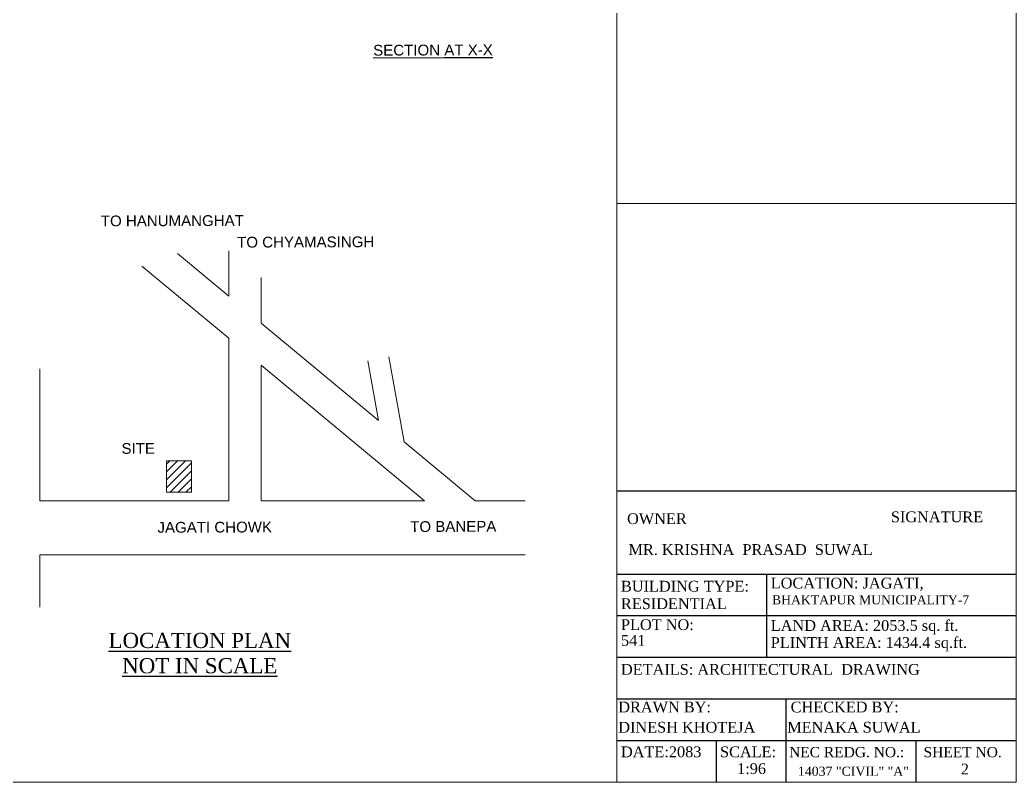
# Model space of a CAD drawing. Header units: inches. Extents: x 151827 to 158445, y -28405 to -26250.
# Drawn here: x 157336 to 158445, y -28405 to -27557 of the extents above; entities that cross this region are included whole.
import ezdxf

# ---------------------------------------------------------------- set-up
doc = ezdxf.new("R2010")
doc.units = ezdxf.units.IN
doc.header["$LTSCALE"] = 5
doc.header["$MEASUREMENT"] = 0
for name, color, linetype, lineweight in [('1', 7, 'Continuous', 25), ('A-WALL', 7, 'Continuous', 9), ('ele1', 21, 'Continuous', 20)]:
    doc.layers.add(name, color=color, linetype=linetype, lineweight=lineweight)
for name, color, linetype in [('column', 4, 'Continuous'), ('TEXT', 6, 'Continuous'), ('WALL', 7, 'Continuous')]:
    doc.layers.add(name, color=color, linetype=linetype)
doc.styles.add('DIMTEXT', font='arial.ttf', dxfattribs={"height": 8})
doc.styles.add('ordinary', font='times.ttf')

msp = doc.modelspace()

# ---------------------------------------------------------------- hatches: boundary and pattern name
at = {"layer": 'WALL', "linetype": 'ByBlock', "ltscale": 5, "true_color": 0xf8991e}
h = msp.add_hatch(dxfattribs=at)
h.set_pattern_fill('ANSI31', color=30, scale=50)
h.set_pattern_definition([(45, (144867.4533, -24057.0716), (-4.4194174, 4.4194174), [])])
h.paths.add_polyline_path([(157499.1, -28082.7), (157526.9, -28082.7), (157526.9, -28047.8), (157499.1, -28047.8)])

# ---------------------------------------------------------------- linework, layer by layer
at = {"layer": '1'}
for p, q in [((158000.3, -28081.1, -72.7), (158444.9, -28081.1, -72.7)), ((158000.3, -28173.8, -72.7), (158444.9, -28173.8, -72.7)), ((158167.1, -28173.8, -72.7), (158167.1, -28266.4, -72.7)), ((158000.3, -28220.1, -72.7), (158444.9, -28220.1, -72.7)), ((158000.3, -28266.4, -72.7), (158444.9, -28266.4, -72.7)), ((158000.3, -28312.7, -72.7), (158444.9, -28312.7, -72.7)), ((158188.4, -28312.7, -72.7), (158188.4, -28405.4, -72.7)), ((158000.3, -28359, -72.7), (158444.9, -28359, -72.7)), ((158111.4, -28405.4, -72.7), (158111.4, -28359, -72.7)), ((158333.7, -28405.4, -72.7), (158333.7, -28359, -72.7))]:
    msp.add_line(p, q, dxfattribs=at)
at = {"layer": 'A-WALL', "ltscale": 5}
for p, q in [((157568.3, -27864.4, -72.7), (157568.3, -27813.9, -72.7)), ((157568.3, -27864.4, -72.7), (157511.2, -27816.9, -72.7)), ((157568.3, -27911.2, -72.7), (157471.7, -27830.9, -72.7)), ((157604.3, -27894.3, -72.7), (157604.3, -27843.8, -72.7)), ((157734.9, -28003, -72.7), (157604.3, -27894.3, -72.7)), ((157568.3, -28092.4, -72.7), (157568.3, -27911.2, -72.7)), ((157734.9, -28003, -72.7), (157723, -27936.3, -72.7)), ((157763.5, -28026.7, -72.7), (157746.7, -27932.1, -72.7)), ((157358, -28092.4, -72.7), (157358, -27945.4, -72.7)), ((157604.3, -28092.4, -72.7), (157604.3, -27941.1, -72.7)), ((157786.2, -28092.4, -72.7), (157604.3, -27941.1, -72.7)), ((157842.5, -28092.4, -72.7), (157763.5, -28026.7, -72.7)), ((157358, -28092.4, -72.7), (157568.3, -28092.4, -72.7)), ((157604.3, -28092.4, -72.7), (157786.2, -28092.4, -72.7)), ((157842.5, -28092.4, -72.7), (157898.3, -28092.4, -72.7)), ((157358, -28152.4, -72.7), (157898.3, -28152.4, -72.7)), ((157358, -28210.7, -72.7), (157358, -28152.4, -72.7))]:
    msp.add_line(p, q, dxfattribs=at)
at = {"layer": 'A-WALL', "ltscale": 5, "elevation": -72.7}
msp.add_lwpolyline([(157499.1, -28047.8), (157526.9, -28047.8), (157526.9, -28082.7), (157499.1, -28082.7)], close=True, dxfattribs=at)
at = {"layer": 'ele1'}
for p, q in [((158000.3, -28405.4, -72.7), (158000.3, -26250, -72.7)), ((158444.9, -27761.4, -72.7), (158000.3, -27761.4, -72.7))]:
    msp.add_line(p, q, dxfattribs=at)
at = {"layer": 'ele1', "elevation": -72.7}
msp.add_lwpolyline([(155359.9, -26250), (158444.9, -26250), (158444.9, -28405.4), (155359.9, -28405.4)], close=True, dxfattribs=at)
msp.add_lwpolyline([(155359.9, -26250), (158444.9, -26250), (158444.9, -28405.4), (155359.9, -28405.4)], close=True, dxfattribs=at)

# ---------------------------------------------------------------- texts
at = {"layer": '1', "style": 'ordinary'}
for s, height, p in [('SIGNATURE', 12, (158305.5, -28116.1, -72.7)), ('OWNER', 12, (158011.8, -28118.1, -72.7)), ('MR. KRISHNA  PRASAD  SUWAL', 12, (158013.4, -28152.5, -72.7)), ('BUILDING TYPE:  ', 12, (158005, -28193.3, -72.7)), ('LOCATION: JAGATI,', 12, (158171.8, -28189.8, -72.7)), ('RESIDENTIAL', 12, (158005, -28212.8, -72.7)), ('BHAKTAPUR MUNICIPALITY-7', 10.08, (158173.2, -28207.5, -72.7)), ('PLOT NO: ', 12, (158005, -28236.1, -72.7)), ('LAND AREA: 2053.5 sq. ft. ', 12, (158171.8, -28237, -72.7)), ('541', 12, (158005, -28253.6, -72.7)), ('PLINTH AREA: 1434.4 sq.ft.', 12, (158171.8, -28256, -72.7)), ('DETAILS: ARCHITECTURAL  DRAWING ', 12, (158005, -28285.9, -72.7)), ('DRAWN BY:', 12, (158002, -28327.8, -72.7)), ('CHECKED BY: ', 12, (158193.9, -28327.8, -72.7)), ('DINESH KHOTEJA', 12, (158002, -28350.3, -72.7)), ('MENAKA SUWAL', 12, (158190.1, -28350.3, -72.7)), ('DATE:2083', 12, (158005, -28377.7, -72.7)), ('SCALE:', 12, (158115.3, -28377.7, -72.7)), ('NEC REDG. NO.:', 11.4, (158192.2, -28377.7, -72.7)), ('SHEET NO.', 11.4, (158341.9, -28377.7, -72.7)), ('14037 "CIVIL" "A"', 10.2, (158202, -28398.4, -72.7)), ('2', 12, (158383.4, -28396.9, -72.7))]:
    msp.add_text(s, height=height, dxfattribs=at).set_placement(p)
msp.add_attdef('1:96', (158134.3, -28396.4, -72.7), 'SCALE', height=12, dxfattribs=at)
at = {"layer": 'column', "color": 0, "char_height": 12, "width": 216.272, "attachment_point": 2, "rotation": 0.2057, "style": 'DIMTEXT'}
for s, insert in [('{\\LSECTION AT X-X}', (157795.7, -27584.4, -72.7)), ('TO HANUMANGHAT', (157505.5, -27774.4, -72.7)), ('TO CHYAMASINGH', (157654, -27798.1, -72.7)), ('SITE', (157467.5, -28027.9, -72.7)), ('TO BANEPA', (157818.3, -28114.8, -72.7)), ('JAGATI CHOWK', (157552.7, -28115.6, -72.7))]:
    msp.add_mtext(s, dxfattribs=dict(at, insert=insert))
at = {"layer": 'TEXT', "insert": (157536.1, -28284.5, -72.7), "char_height": 16.875, "attachment_point": 8, "rotation": 359.9996, "style": 'ordinary'}
msp.add_mtext_dynamic_manual_height_columns('{\\LLOCATION PLAN\\PNOT IN SCALE}', width=232.087, gutter_width=1720.7, heights=[0], dxfattribs=at)

doc.saveas('drawing.dxf')
